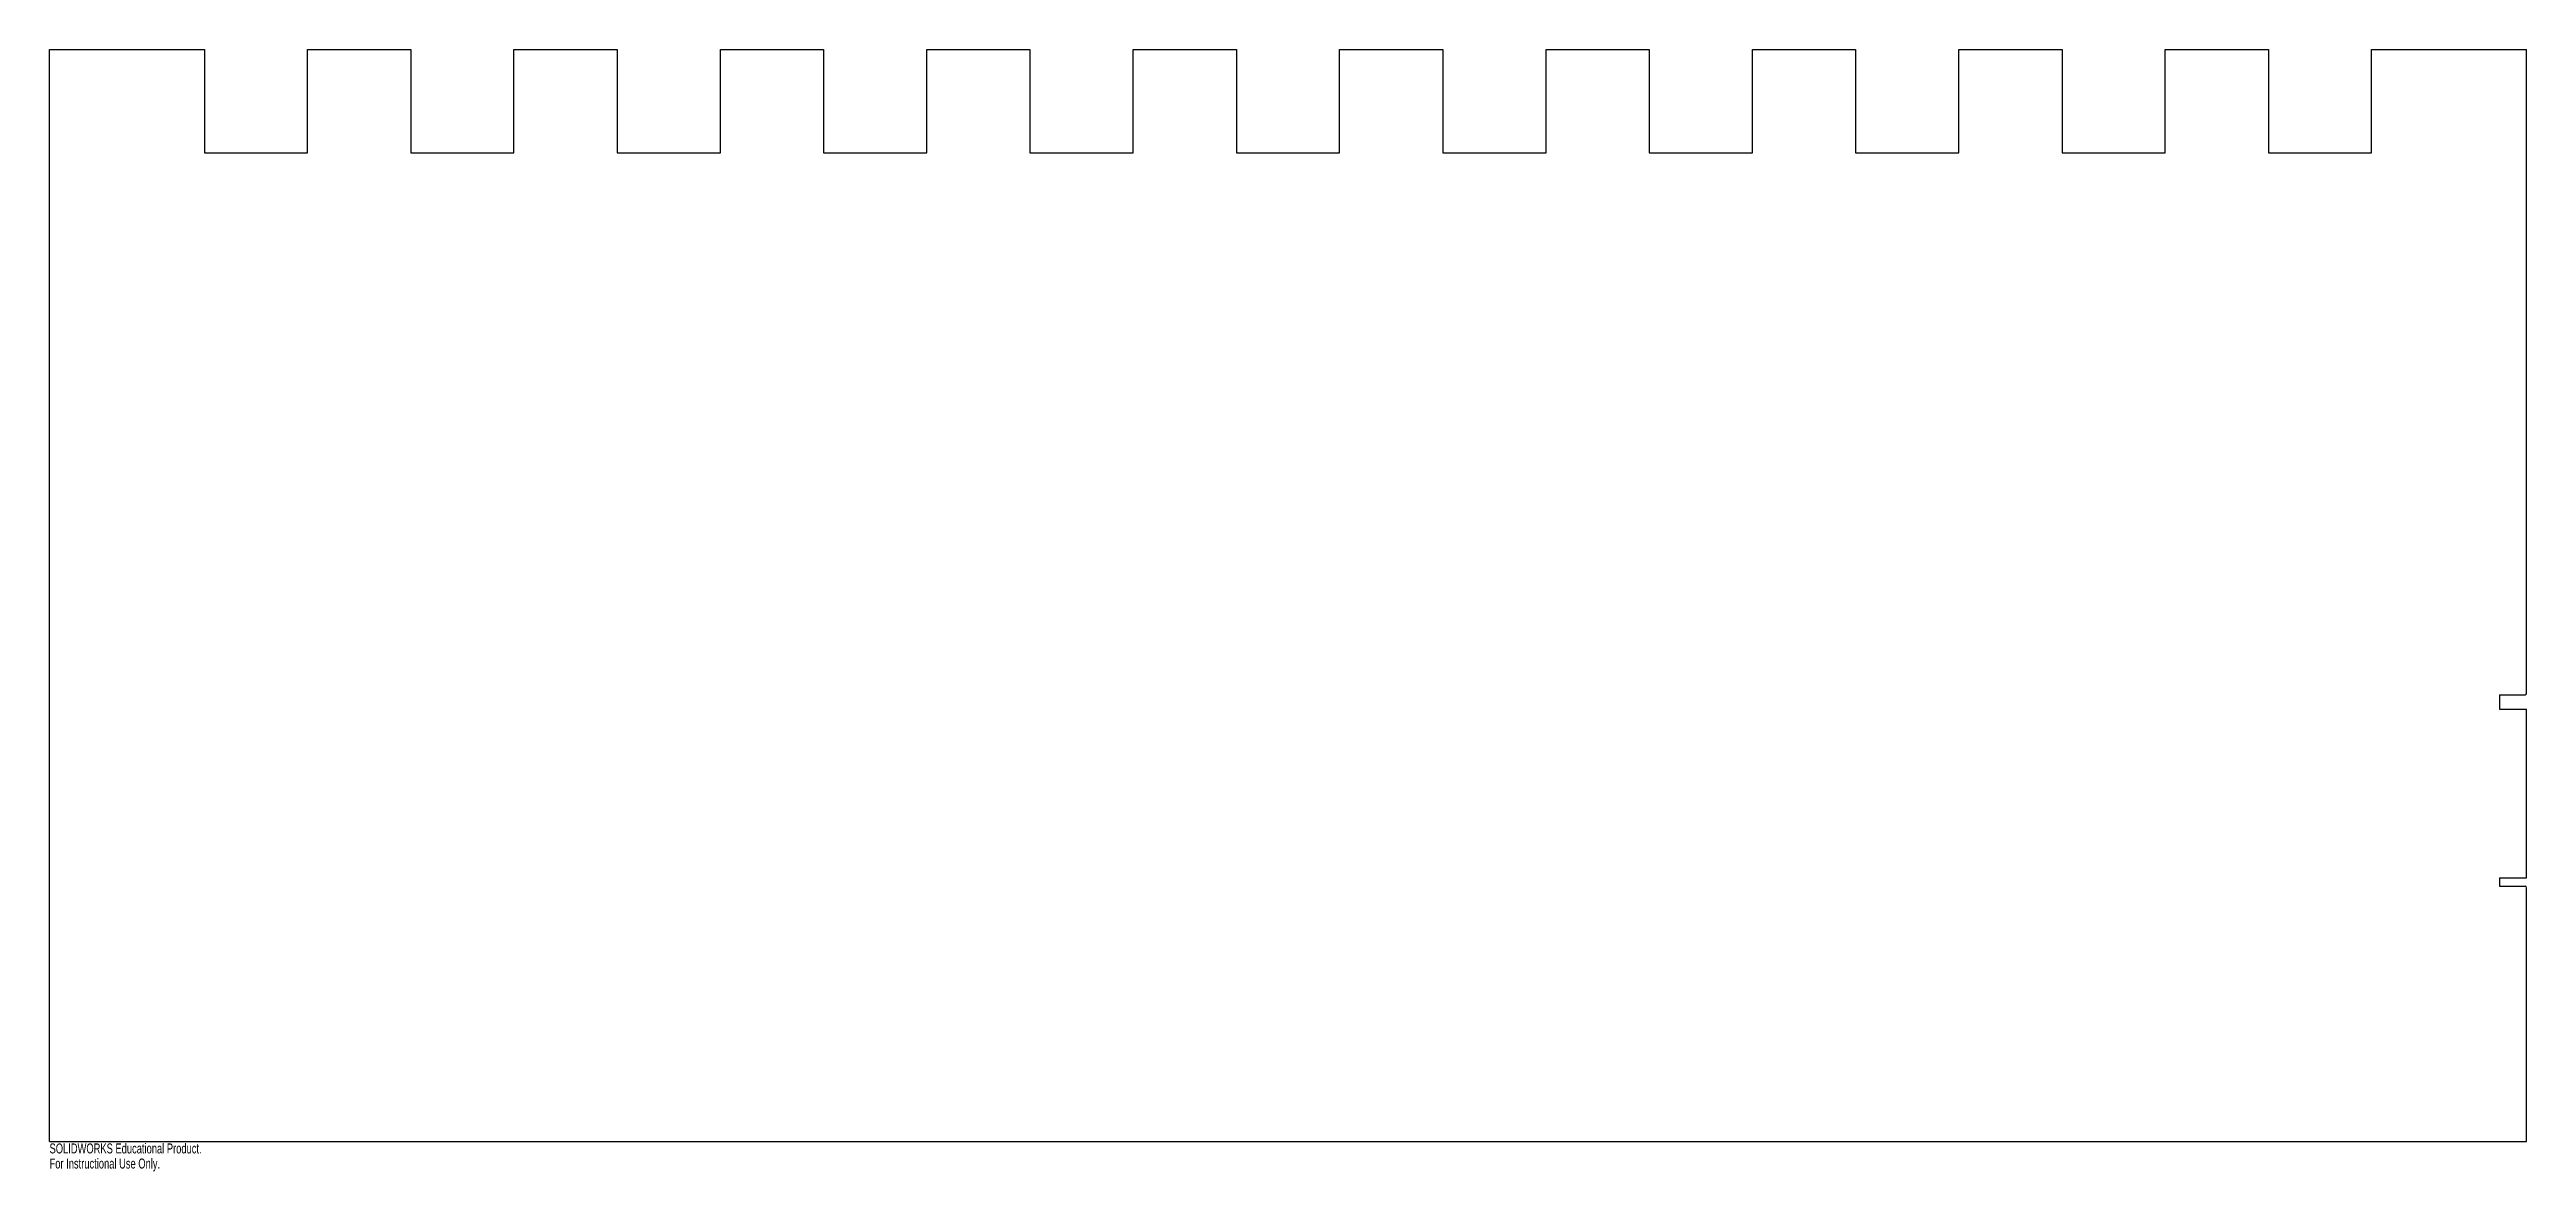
# Model space of a CAD drawing. Header units: millimetres. Extents: x -600 to 600, y -15 to 529.
import ezdxf

# ---------------------------------------------------------------- set-up
doc = ezdxf.new("R2010")
doc.units = ezdxf.units.MM
doc.styles.add('SLDTEXTSTYLE0', font='TXT', dxfattribs={"width": 0.7})

msp = doc.modelspace()

# ---------------------------------------------------------------- linework, layer by layer
at = {"color": 7, "linetype": 'Continuous', "lineweight": 25}
for p, q in [((-600, 0), (-600, 528.9)), ((-600, 528.9), (-525, 528.9)), ((-525, 528.9), (-525, 478.9)), ((-475, 478.9), (-475, 528.9)), ((-475, 528.9), (-425, 528.9)), ((-425, 528.9), (-425, 478.9)), ((-375, 478.9), (-375, 528.9)), ((-375, 528.9), (-325, 528.9)), ((-325, 528.9), (-325, 478.9)), ((-275, 478.9), (-275, 528.9)), ((-275, 528.9), (-225, 528.9)), ((-225, 528.9), (-225, 478.9)), ((-175, 478.9), (-175, 528.9)), ((-175, 528.9), (-125, 528.9)), ((-125, 528.9), (-125, 478.9)), ((-75, 478.9), (-75, 528.9)), ((-75, 528.9), (-25, 528.9)), ((-25, 528.9), (-25, 478.9)), ((25, 478.9), (25, 528.9)), ((25, 528.9), (75, 528.9)), ((75, 528.9), (75, 478.9)), ((125, 478.9), (125, 528.9)), ((125, 528.9), (175, 528.9)), ((175, 528.9), (175, 478.9)), ((225, 478.9), (225, 528.9)), ((225, 528.9), (275, 528.9)), ((275, 528.9), (275, 478.9)), ((325, 478.9), (325, 528.9)), ((325, 528.9), (375, 528.9)), ((375, 528.9), (375, 478.9)), ((425, 478.9), (425, 528.9)), ((425, 528.9), (475, 528.9)), ((475, 528.9), (475, 478.9)), ((525, 478.9), (525, 528.9)), ((525, 528.9), (600, 528.9)), ((600, 217.1), (600, 528.9)), ((-525, 478.9), (-475, 478.9)), ((-425, 478.9), (-375, 478.9)), ((-325, 478.9), (-275, 478.9)), ((-225, 478.9), (-175, 478.9)), ((-125, 478.9), (-75, 478.9)), ((-25, 478.9), (25, 478.9)), ((75, 478.9), (125, 478.9)), ((175, 478.9), (225, 478.9)), ((275, 478.9), (325, 478.9)), ((375, 478.9), (425, 478.9)), ((475, 478.9), (525, 478.9)), ((587, 216.3), (587, 209.3)), ((587, 216.3), (599.3, 216.3)), ((587, 209.3), (600, 209.3)), ((600, 127.7), (600, 209.3)), ((587, 127.7), (600, 127.7)), ((587, 127.7), (587, 123.7)), ((587, 123.7), (599.3, 123.7)), ((600, 0), (600, 122.9)), ((-600, 0), (600, 0))]:
    msp.add_line(p, q, dxfattribs=at)
for centre, start, end in [((599.3, 217.1), 270, 360), ((599.3, 122.9), 0, 90)]:
    msp.add_arc(centre, 0.74, start, end, dxfattribs=at)

# ---------------------------------------------------------------- texts
at = {"color": 7, "linetype": 'Continuous', "char_height": 4.834, "attachment_point": 1, "style": 'SLDTEXTSTYLE0'}
for s, insert in [('SOLIDWORKS Educational Product.', (-600, -1)), ('For Instructional Use Only.', (-600, -8.3))]:
    msp.add_mtext(s, dxfattribs=dict(at, insert=insert))

doc.saveas('drawing.dxf')
